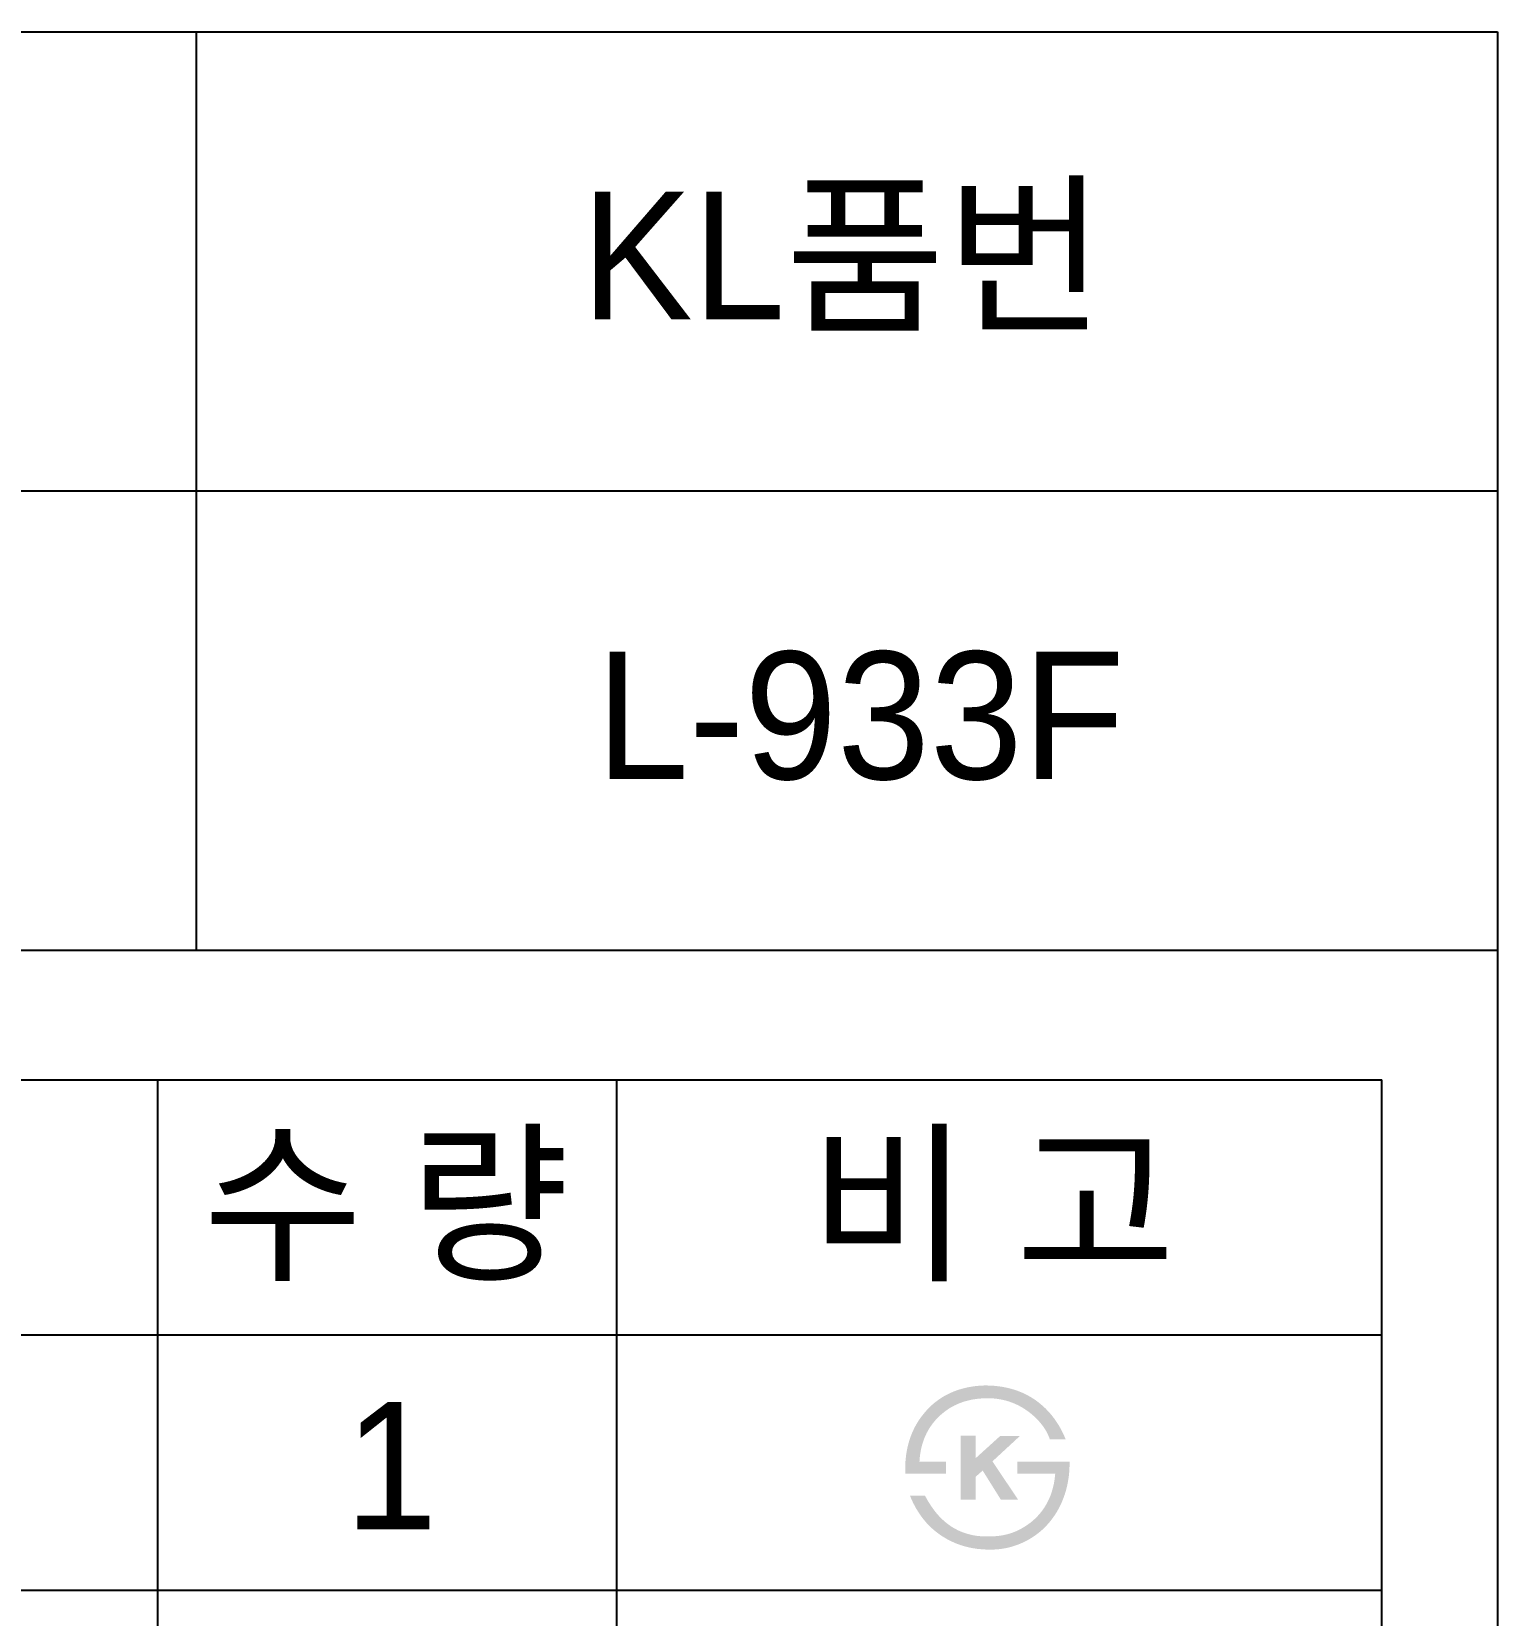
# Model space of a CAD drawing. Header units: millimetres. Extents: x 0 to 1800, y -67 to 2530.
# Drawn here: x 1512.7 to 1800, y 2219.6 to 2530 of the extents above; entities that cross this region are included whole.
import ezdxf
from ezdxf.enums import TextEntityAlignment as Align

# ---------------------------------------------------------------- set-up
doc = ezdxf.new("R2010")
doc.units = ezdxf.units.MM
doc.layers.add('TEXT', color=7, linetype='Continuous')
doc.layers.add('도각라인', color=255, linetype='Continuous')
doc.styles.add('타이틀', font='H2GTRM.TTF', dxfattribs={"height": 25})

msp = doc.modelspace()

# ---------------------------------------------------------------- hatches: boundary and pattern name
at = {"layer": 'TEXT'}
for points in [[(1683.96, 2247.36), (1683.94, 2247.77), (1683.93, 2248.18), (1683.93, 2248.58), (1683.94, 2248.99), (1683.95, 2249.39), (1683.97, 2249.8), (1684.01, 2250.2), (1684.05, 2250.59), (1684.09, 2250.99), (1684.15, 2251.38), (1684.22, 2251.77), (1684.29, 2252.16), (1684.37, 2252.55), (1684.47, 2252.94), (1684.57, 2253.32), (1684.67, 2253.7), (1684.8, 2254.09), (1684.93, 2254.47), (1685.06, 2254.85), (1685.21, 2255.21), (1685.36, 2255.58), (1685.53, 2255.94), (1685.7, 2256.29), (1685.87, 2256.63), (1686.06, 2256.97), (1686.26, 2257.31), (1686.46, 2257.64), (1686.67, 2257.96), (1686.89, 2258.27), (1687.12, 2258.58), (1687.36, 2258.89), (1687.86, 2259.5), (1688.13, 2259.81), (1688.41, 2260.1), (1688.69, 2260.39), (1688.98, 2260.67), (1689.28, 2260.94), (1689.58, 2261.2), (1689.89, 2261.45), (1690.21, 2261.69), (1690.53, 2261.92), (1690.86, 2262.15), (1691.2, 2262.36), (1691.55, 2262.57), (1691.9, 2262.76), (1692.26, 2262.95), (1692.63, 2263.13), (1693.03, 2263.31), (1693.44, 2263.48), (1693.86, 2263.64), (1694.28, 2263.79), (1694.7, 2263.92), (1695.14, 2264.05), (1695.58, 2264.16), (1696.02, 2264.26), (1696.47, 2264.35), (1696.93, 2264.43), (1697.39, 2264.5), (1697.86, 2264.56), (1698.34, 2264.6), (1698.82, 2264.63), (1699.31, 2264.66), (1699.8, 2264.67), (1700.56, 2264.64), (1700.94, 2264.62), (1701.31, 2264.6), (1701.68, 2264.56), (1702.04, 2264.52), (1702.4, 2264.48), (1702.76, 2264.43), (1703.11, 2264.37), (1703.46, 2264.3), (1703.8, 2264.23), (1704.14, 2264.15), (1704.48, 2264.07), (1704.81, 2263.98), (1705.14, 2263.88), (1705.47, 2263.78), (1705.79, 2263.67), (1706.11, 2263.55), (1706.42, 2263.43), (1706.73, 2263.3), (1707.04, 2263.17), (1707.34, 2263.03), (1707.64, 2262.88), (1707.94, 2262.72), (1708.23, 2262.56), (1708.52, 2262.4), (1708.8, 2262.22), (1709.08, 2262.05), (1709.36, 2261.86), (1709.63, 2261.67), (1709.9, 2261.47), (1710.16, 2261.26), (1710.58, 2260.92), (1710.99, 2260.56), (1711.39, 2260.19), (1711.77, 2259.8), (1712.14, 2259.4), (1712.5, 2258.99), (1712.84, 2258.56), (1713.18, 2258.12), (1713.49, 2257.67), (1713.8, 2257.2), (1714.1, 2256.72), (1714.38, 2256.22), (1714.65, 2255.71), (1714.9, 2255.19), (1715.15, 2254.65), (1715.38, 2254.1), (1715.38, 2254.1), (1712.28, 2254.1), (1712.28, 2254.1), (1712.22, 2254.27), (1712.15, 2254.45), (1712.08, 2254.62), (1712.01, 2254.79), (1711.94, 2254.97), (1711.86, 2255.14), (1711.77, 2255.31), (1711.68, 2255.48), (1711.59, 2255.64), (1711.5, 2255.81), (1711.4, 2255.98), (1711.29, 2256.14), (1711.19, 2256.31), (1711.08, 2256.47), (1710.96, 2256.64), (1710.84, 2256.8), (1710.72, 2256.96), (1710.59, 2257.12), (1710.33, 2257.44), (1710.05, 2257.75), (1709.75, 2258.07), (1709.44, 2258.37), (1709.11, 2258.68), (1708.77, 2258.98), (1708.41, 2259.28), (1708.18, 2259.45), (1707.95, 2259.63), (1707.71, 2259.79), (1707.48, 2259.95), (1707.24, 2260.11), (1707, 2260.26), (1706.76, 2260.4), (1706.51, 2260.54), (1706.27, 2260.67), (1706.02, 2260.8), (1705.77, 2260.92), (1705.52, 2261.04), (1705.26, 2261.15), (1705.01, 2261.25), (1704.75, 2261.35), (1704.49, 2261.44), (1704.23, 2261.53), (1703.96, 2261.61), (1703.7, 2261.69), (1703.43, 2261.76), (1703.16, 2261.82), (1702.89, 2261.88), (1702.62, 2261.94), (1702.34, 2261.98), (1702.07, 2262.03), (1701.79, 2262.06), (1701.51, 2262.09), (1701.23, 2262.12), (1700.94, 2262.14), (1700.65, 2262.15), (1700.37, 2262.16), (1700.08, 2262.16), (1699.73, 2262.16), (1699.39, 2262.15), (1699.05, 2262.13), (1698.71, 2262.11), (1698.38, 2262.08), (1698.05, 2262.05), (1697.72, 2262), (1697.4, 2261.96), (1697.08, 2261.9), (1696.77, 2261.84), (1696.46, 2261.77), (1696.15, 2261.69), (1695.85, 2261.61), (1695.55, 2261.53), (1695.25, 2261.43), (1694.96, 2261.33), (1694.67, 2261.22), (1694.39, 2261.11), (1694.11, 2260.99), (1693.83, 2260.86), (1693.56, 2260.73), (1693.29, 2260.59), (1693.02, 2260.44), (1692.76, 2260.29), (1692.5, 2260.13), (1692.25, 2259.96), (1692, 2259.79), (1691.75, 2259.61), (1691.51, 2259.42), (1691.27, 2259.23), (1691.03, 2259.03), (1690.8, 2258.82), (1690.57, 2258.61), (1690.34, 2258.38), (1690.12, 2258.16), (1689.91, 2257.93), (1689.7, 2257.69), (1689.5, 2257.45), (1689.31, 2257.21), (1689.13, 2256.96), (1688.95, 2256.71), (1688.77, 2256.45), (1688.61, 2256.19), (1688.45, 2255.92), (1688.3, 2255.65), (1688.15, 2255.38), (1688.02, 2255.1), (1687.89, 2254.82), (1687.76, 2254.53), (1687.64, 2254.24), (1687.53, 2253.95), (1687.43, 2253.65), (1687.33, 2253.34), (1687.24, 2253.03), (1687.16, 2252.72), (1687.08, 2252.4), (1687.01, 2252.08), (1686.95, 2251.75), (1686.89, 2251.42), (1686.84, 2251.09), (1686.8, 2250.75), (1686.76, 2250.41), (1686.74, 2250.06), (1686.71, 2249.71), (1686.71, 2249.71), (1691.89, 2249.71), (1691.89, 2249.71), (1691.89, 2249.71), (1691.89, 2247.36), (1691.89, 2247.36), (1691.89, 2247.36), (1683.96, 2247.36)], [(1697.72, 2250.4), (1702.52, 2254.75), (1706.39, 2254.75), (1701.02, 2249.79), (1706.05, 2242.29), (1702.67, 2242.29), (1699.11, 2247.99), (1697.72, 2246.76), (1697.72, 2242.29), (1694.77, 2242.29), (1694.77, 2254.86), (1697.72, 2254.86)], [(1716.13, 2249.71), (1716.13, 2249.27), (1716.13, 2248.83), (1716.12, 2248.4), (1716.09, 2247.96), (1716.06, 2247.53), (1716.02, 2247.11), (1715.97, 2246.68), (1715.9, 2246.26), (1715.83, 2245.84), (1715.75, 2245.42), (1715.67, 2245.01), (1715.57, 2244.6), (1715.46, 2244.19), (1715.34, 2243.78), (1715.22, 2243.38), (1715.08, 2242.98), (1714.94, 2242.59), (1714.79, 2242.21), (1714.64, 2241.84), (1714.47, 2241.47), (1714.3, 2241.11), (1714.12, 2240.75), (1713.93, 2240.4), (1713.74, 2240.05), (1713.53, 2239.71), (1713.32, 2239.38), (1713.1, 2239.05), (1712.88, 2238.73), (1712.64, 2238.41), (1712.4, 2238.1), (1712.15, 2237.8), (1711.89, 2237.5), (1711.62, 2237.21), (1711.35, 2236.92), (1711.07, 2236.65), (1710.78, 2236.38), (1710.49, 2236.12), (1710.19, 2235.88), (1709.89, 2235.63), (1709.58, 2235.4), (1709.26, 2235.18), (1708.94, 2234.96), (1708.62, 2234.76), (1708.29, 2234.56), (1707.95, 2234.37), (1707.61, 2234.19), (1707.26, 2234.01), (1706.91, 2233.85), (1706.54, 2233.68), (1706.17, 2233.53), (1705.8, 2233.39), (1705.42, 2233.26), (1705.04, 2233.14), (1704.66, 2233.02), (1704.28, 2232.92), (1703.89, 2232.83), (1703.5, 2232.76), (1703.11, 2232.69), (1702.71, 2232.63), (1702.31, 2232.58), (1701.91, 2232.54), (1701.5, 2232.52), (1701.09, 2232.5), (1700.68, 2232.5), (1700.02, 2232.5), (1699.36, 2232.53), (1698.72, 2232.58), (1698.08, 2232.64), (1697.46, 2232.73), (1697.15, 2232.78), (1696.85, 2232.84), (1696.54, 2232.9), (1696.24, 2232.97), (1695.94, 2233.04), (1695.65, 2233.12), (1695.36, 2233.2), (1695.07, 2233.29), (1694.78, 2233.38), (1694.49, 2233.48), (1694.21, 2233.59), (1693.93, 2233.69), (1693.65, 2233.81), (1693.38, 2233.93), (1693.11, 2234.05), (1692.84, 2234.18), (1692.57, 2234.31), (1692.31, 2234.45), (1692.04, 2234.6), (1691.78, 2234.75), (1691.53, 2234.9), (1691, 2235.23), (1690.74, 2235.41), (1690.48, 2235.6), (1690.23, 2235.79), (1689.98, 2235.98), (1689.73, 2236.18), (1689.49, 2236.38), (1689.25, 2236.59), (1689.02, 2236.8), (1688.79, 2237.02), (1688.57, 2237.24), (1688.35, 2237.47), (1688.13, 2237.7), (1687.92, 2237.94), (1687.72, 2238.18), (1687.51, 2238.43), (1687.32, 2238.68), (1687.12, 2238.94), (1686.93, 2239.2), (1686.75, 2239.47), (1686.57, 2239.74), (1686.39, 2240.02), (1686.22, 2240.3), (1686.05, 2240.58), (1685.89, 2240.88), (1685.73, 2241.17), (1685.57, 2241.47), (1685.42, 2241.78), (1685.13, 2242.41), (1684.86, 2243.05), (1684.86, 2243.05), (1687.81, 2243.05), (1687.81, 2243.05), (1688.04, 2242.63), (1688.27, 2242.21), (1688.51, 2241.81), (1688.76, 2241.42), (1689, 2241.04), (1689.26, 2240.68), (1689.52, 2240.32), (1689.78, 2239.98), (1690.05, 2239.64), (1690.32, 2239.32), (1690.6, 2239.02), (1690.89, 2238.72), (1691.18, 2238.43), (1691.48, 2238.16), (1691.78, 2237.9), (1692.08, 2237.65), (1692.31, 2237.48), (1692.54, 2237.31), (1692.77, 2237.15), (1693.01, 2236.99), (1693.24, 2236.85), (1693.48, 2236.7), (1693.73, 2236.57), (1693.97, 2236.44), (1694.22, 2236.31), (1694.47, 2236.19), (1694.72, 2236.08), (1694.98, 2235.97), (1695.24, 2235.87), (1695.5, 2235.78), (1695.77, 2235.69), (1696.04, 2235.61), (1696.31, 2235.53), (1696.58, 2235.46), (1696.86, 2235.39), (1697.14, 2235.33), (1697.42, 2235.28), (1697.7, 2235.23), (1697.99, 2235.19), (1698.28, 2235.16), (1698.57, 2235.13), (1698.87, 2235.11), (1699.17, 2235.09), (1699.47, 2235.08), (1699.77, 2235.08), (1700.08, 2235.08), (1700.39, 2235.09), (1701.25, 2235.11), (1701.52, 2235.12), (1701.79, 2235.14), (1702.06, 2235.17), (1702.33, 2235.2), (1702.59, 2235.24), (1702.86, 2235.28), (1703.12, 2235.32), (1703.38, 2235.38), (1703.64, 2235.44), (1703.9, 2235.5), (1704.15, 2235.57), (1704.41, 2235.64), (1704.66, 2235.73), (1704.91, 2235.81), (1705.16, 2235.9), (1705.4, 2236), (1705.65, 2236.1), (1705.89, 2236.21), (1706.13, 2236.33), (1706.37, 2236.45), (1706.61, 2236.57), (1706.85, 2236.7), (1707.08, 2236.84), (1707.32, 2236.98), (1707.55, 2237.13), (1707.78, 2237.28), (1708.01, 2237.44), (1708.23, 2237.61), (1708.46, 2237.77), (1708.68, 2237.95), (1708.94, 2238.17), (1709.19, 2238.39), (1709.43, 2238.61), (1709.66, 2238.84), (1709.89, 2239.08), (1710.11, 2239.32), (1710.32, 2239.57), (1710.53, 2239.82), (1710.73, 2240.07), (1710.92, 2240.34), (1711.11, 2240.6), (1711.28, 2240.87), (1711.45, 2241.15), (1711.62, 2241.43), (1711.77, 2241.72), (1711.92, 2242.01), (1712.06, 2242.3), (1712.2, 2242.61), (1712.33, 2242.91), (1712.45, 2243.22), (1712.56, 2243.54), (1712.66, 2243.86), (1712.76, 2244.19), (1712.85, 2244.52), (1712.94, 2244.86), (1713.02, 2245.2), (1713.09, 2245.55), (1713.15, 2245.9), (1713.2, 2246.25), (1713.25, 2246.62), (1713.29, 2246.98), (1713.33, 2247.36), (1713.33, 2247.36), (1705.9, 2247.36), (1705.9, 2247.36), (1705.9, 2247.36), (1705.9, 2249.71), (1705.9, 2249.71), (1705.9, 2249.71), (1716.13, 2249.71)]]:
    msp.add_hatch(color=256, dxfattribs=at).paths.add_polyline_path(points, flags=0)

# ---------------------------------------------------------------- linework, layer by layer
at = {"layer": '도각라인', "color": 7}
for p, q in [((0, 2530), (1800, 2530)), ((1545, 2350), (1545, 2530)), ((1800, 2530), (1800, 0)), ((520, 2440), (1800, 2440)), ((0, 2350), (1800, 2350)), ((962.38, 2324.57), (1777.38, 2324.57)), ((1537.38, 1974.57), (1537.38, 2324.57)), ((1627.38, 1974.57), (1627.38, 2324.57)), ((1777.38, 1974.57), (1777.38, 2324.57)), ((962.38, 2274.57), (1777.38, 2274.57)), ((962.38, 2224.57), (1777.38, 2224.57))]:
    msp.add_line(p, q, dxfattribs=at)

# ---------------------------------------------------------------- texts
at = {"layer": 'TEXT', "style": '타이틀'}
for s, p in [('KL품번', (1671.78, 2486.15)), ('L-933F', (1675.11, 2396)), ('수 량', (1582.15, 2300.3)), ('비 고', (1701, 2300.3)), ('1', (1583.12, 2248.94))]:
    msp.add_text(s, height=25, dxfattribs=at).set_placement(p, align=Align.MIDDLE_CENTER)

doc.saveas('drawing.dxf')
